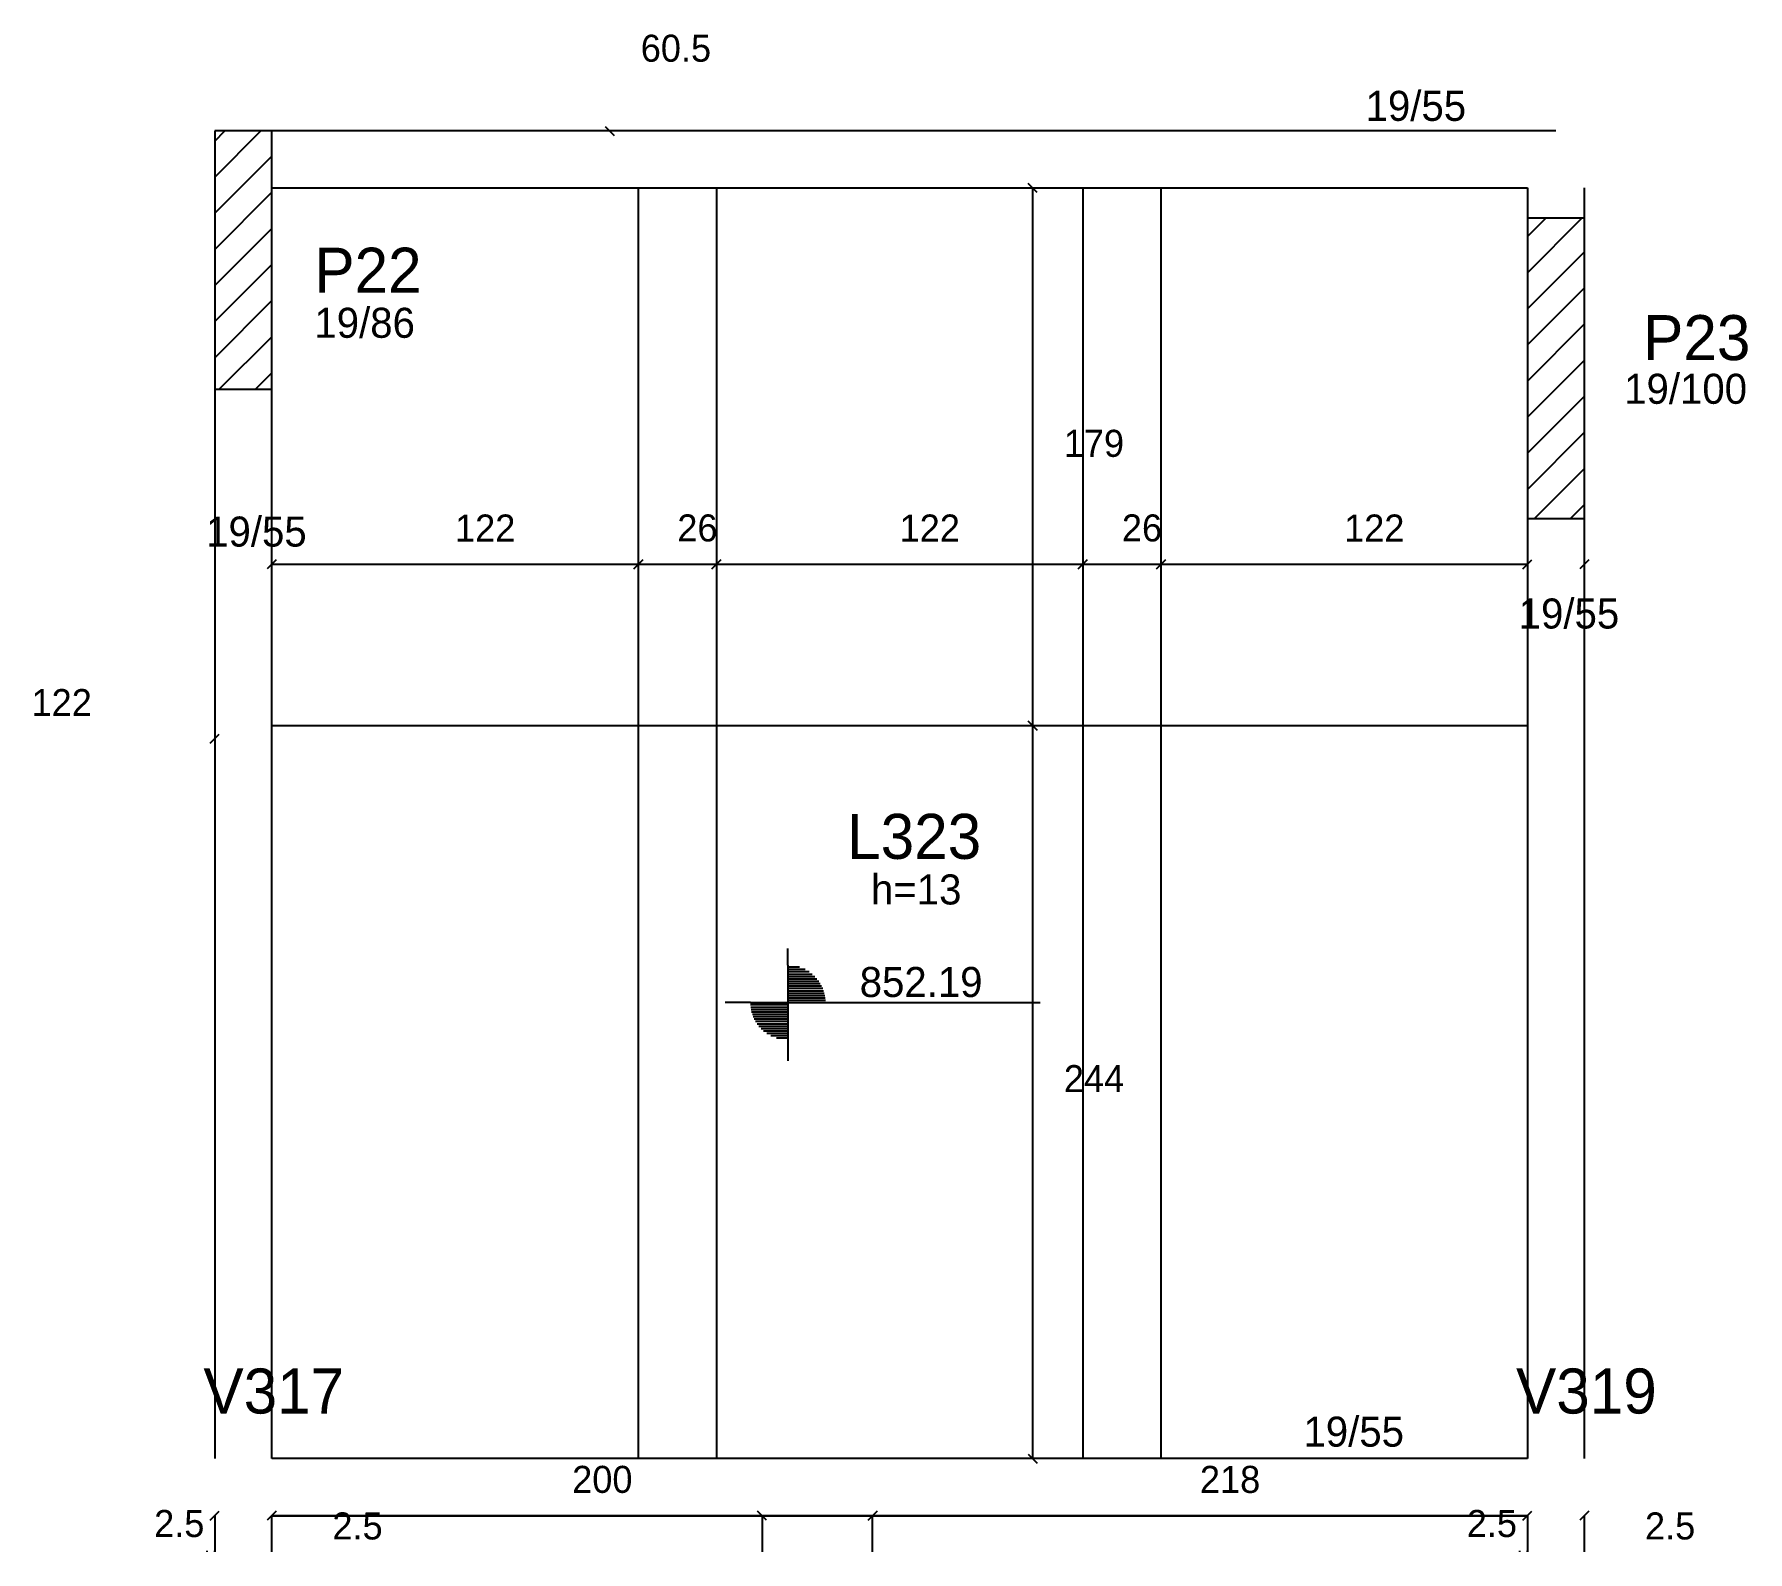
# Model space of a CAD drawing. Header units: metres. Extents: x 4399 to 4969, y 1637 to 2142.
import ezdxf

# ---------------------------------------------------------------- set-up
doc = ezdxf.new("R2010")
doc.units = ezdxf.units.M

msp = doc.modelspace()

# ---------------------------------------------------------------- linework, layer by layer
at = {"layer": '3', "color": 3}
for p, q in [((4459.07, 2106.58), (4462.43, 2109.94)), ((4459.07, 2094.55), (4474.45, 2109.94)), ((4459.07, 2082.53), (4478.07, 2101.53)), ((4459.07, 2070.51), (4478.07, 2089.51)), ((4459.07, 2058.49), (4478.07, 2077.49)), ((4896.07, 2074.76), (4902.24, 2080.94)), ((4896.07, 2062.74), (4914.26, 2080.94)), ((4459.07, 2046.47), (4478.07, 2065.47)), ((4896.07, 2050.72), (4915.07, 2069.72)), ((4896.07, 2038.7), (4915.07, 2057.7)), ((4459.07, 2034.45), (4478.07, 2053.45)), ((4896.07, 2026.68), (4915.07, 2045.68)), ((4460.58, 2023.94), (4478.07, 2041.43)), ((4896.07, 2014.66), (4915.07, 2033.66)), ((4472.6, 2023.94), (4478.07, 2029.41)), ((4896.07, 2002.64), (4915.07, 2021.64)), ((4896.07, 1990.62), (4915.07, 2009.62)), ((4898.41, 1980.94), (4915.07, 1997.6)), ((4910.43, 1980.94), (4915.07, 1985.58)), ((4649.91, 1832.25), (4649.91, 1837.76)), ((4649.91, 1832.25), (4649.91, 1807.25)), ((4649.91, 1831.65), (4653.76, 1831.65)), ((4649.91, 1830.85), (4655.66, 1830.85)), ((4649.91, 1830.06), (4656.99, 1830.06)), ((4649.91, 1829.27), (4658.02, 1829.27)), ((4649.91, 1828.47), (4658.87, 1828.47)), ((4649.91, 1827.68), (4659.58, 1827.68)), ((4649.91, 1826.89), (4660.18, 1826.89)), ((4649.91, 1826.1), (4660.69, 1826.1)), ((4649.91, 1825.3), (4661.11, 1825.3)), ((4649.91, 1824.51), (4661.47, 1824.51)), ((4649.91, 1823.72), (4661.77, 1823.72)), ((4649.91, 1822.92), (4662, 1822.92)), ((4649.91, 1822.13), (4662.19, 1822.13)), ((4649.91, 1821.34), (4662.31, 1821.34)), ((4649.91, 1820.55), (4662.41, 1820.55)), ((4637.41, 1819.75), (4628.99, 1819.75)), ((4637.41, 1819.75), (4662.41, 1819.75)), ((4649.91, 1818.96), (4637.41, 1818.96)), ((4649.91, 1818.17), (4637.51, 1818.17)), ((4649.91, 1817.37), (4637.64, 1817.37)), ((4649.91, 1816.58), (4637.82, 1816.58)), ((4649.91, 1815.79), (4638.06, 1815.79)), ((4649.91, 1815), (4638.35, 1815)), ((4649.91, 1814.2), (4638.71, 1814.2)), ((4662.41, 1819.75), (4733.84, 1819.75)), ((4649.91, 1813.41), (4639.14, 1813.41)), ((4649.91, 1812.62), (4639.65, 1812.62)), ((4649.91, 1811.82), (4640.25, 1811.82)), ((4649.91, 1811.03), (4640.96, 1811.03)), ((4649.91, 1810.24), (4641.81, 1810.24)), ((4649.91, 1809.45), (4642.84, 1809.45)), ((4649.91, 1808.65), (4644.17, 1808.65)), ((4649.91, 1807.86), (4646.06, 1807.86)), ((4649.91, 1807.25), (4649.91, 1800.38))]:
    msp.add_line(p, q, dxfattribs=at)
for points in [[(4905.57, 2109.94), (4478.07, 2109.94)], [(4478.07, 2090.94), (4896.07, 2090.94)], [(4896.07, 2090.94), (4896.07, 2080.94)], [(4915.07, 2080.94), (4915.07, 2090.94)], [(4459.07, 2023.94), (4459.07, 1667.94)], [(4478.07, 1667.94), (4478.07, 2023.94)], [(4896.07, 1980.94), (4896.07, 1667.94)], [(4915.07, 1667.94), (4915.07, 1980.94)], [(4896.07, 1667.94), (4478.07, 1667.94)], [(4459.07, 1648.94), (4459.07, 1636.94)], [(4478.07, 1636.94), (4478.07, 1648.94)], [(4478.07, 1648.94), (4896.07, 1648.94)], [(4896.07, 1648.94), (4896.07, 1636.94)], [(4915.07, 1636.94), (4915.07, 1648.94)]]:
    msp.add_lwpolyline(points, dxfattribs=at)
at = {"layer": '7', "color": 7}
for points in [[(4459.07, 2109.94), (4459.07, 2023.94)], [(4478.07, 2109.94), (4459.07, 2109.94)], [(4478.07, 2023.94), (4478.07, 2109.94)], [(4896.07, 2080.94), (4896.07, 1980.94)], [(4915.07, 2080.94), (4896.07, 2080.94)], [(4915.07, 1980.94), (4915.07, 2080.94)], [(4459.07, 2023.94), (4478.07, 2023.94)], [(4896.07, 1980.94), (4915.07, 1980.94)]]:
    msp.add_lwpolyline(points, dxfattribs=at)
at = {"layer": 'Painéis'}
for p, q in [((4589, 2111.44), (4592, 2108.44)), ((4732.83, 2089.44), (4729.83, 2092.44)), ((4479.57, 1967.19), (4476.57, 1964.19)), ((4601.58, 1967.19), (4598.58, 1964.19)), ((4598.58, 1964.19), (4601.58, 1967.19)), ((4627.58, 1967.19), (4624.58, 1964.19)), ((4624.58, 1964.19), (4627.58, 1967.19)), ((4749.58, 1967.19), (4746.58, 1964.19)), ((4746.58, 1964.19), (4749.58, 1967.19)), ((4775.58, 1967.19), (4772.58, 1964.19)), ((4772.58, 1964.19), (4775.58, 1967.19)), ((4894.57, 1964.19), (4897.57, 1967.19)), ((4916.57, 1967.19), (4913.57, 1964.19)), ((4732.83, 1910.44), (4729.83, 1913.44)), ((4729.83, 1913.44), (4732.83, 1910.44)), ((4457.57, 1906.08), (4460.57, 1909.08)), ((4729.83, 1669.44), (4732.83, 1666.44)), ((4457.57, 1647.44), (4460.57, 1650.44)), ((4479.57, 1650.44), (4476.57, 1647.44)), ((4642.78, 1647.44), (4639.78, 1650.44)), ((4676.57, 1647.44), (4679.57, 1650.44)), ((4679.57, 1650.44), (4676.57, 1647.44)), ((4894.57, 1647.44), (4897.57, 1650.44)), ((4916.57, 1650.44), (4913.57, 1647.44))]:
    msp.add_line(p, q, dxfattribs=at)
at = {"layer": 'Painéis', "color": 200}
for p, q in [((4600.08, 2090.94), (4600.08, 1667.94)), ((4626.08, 2090.94), (4626.08, 1667.94)), ((4748.08, 2090.94), (4748.08, 1667.94)), ((4774.08, 2090.94), (4774.08, 1667.94)), ((4895.98, 1911.94), (4477.98, 1911.94)), ((4678.07, 1636.94), (4678.07, 1648.94))]:
    msp.add_line(p, q, dxfattribs=at)
at = {"layer": 'Painéis', "color": 4}
for p, q in [((4731.33, 2090.94), (4731.33, 1911.94)), ((4478.07, 1965.69), (4600.08, 1965.69)), ((4600.08, 1965.69), (4626.08, 1965.69)), ((4626.08, 1965.69), (4748.08, 1965.69)), ((4748.08, 1965.69), (4774.08, 1965.69)), ((4774.08, 1965.69), (4896.07, 1965.69)), ((4731.33, 1911.94), (4731.33, 1667.94)), ((4678.07, 1648.94), (4478.07, 1648.94)), ((4639.04, 1648.94), (4638.28, 1648.94)), ((4641.28, 1648.94), (4641.28, 1636.94)), ((4896.07, 1648.94), (4678.07, 1648.94)), ((4456.57, 1636.94), (4456.57, 1637.24)), ((4459.07, 1636.94), (4459.07, 1637.24)), ((4893.57, 1636.94), (4893.57, 1637.24)), ((4896.07, 1636.94), (4896.07, 1637.24))]:
    msp.add_line(p, q, dxfattribs=at)

# ---------------------------------------------------------------- texts
at = {"layer": '3', "color": 3}
for s, p in [('19/55', (4842.23, 2113.29)), ('19/86', (4492.25, 2041.07)), ('19/100', (4928.31, 2019.1)), ('19/55', (4456.22, 1971.56)), ('19/55', (4893.2, 1944.28)), ('h=13', (4677.55, 1852.42)), ('852.19', (4673.79, 1821.61)), ('19/55', (4821.54, 1671.92))]:
    msp.add_text(s, height=10, dxfattribs=at).set_placement(p)
at = {"layer": '4', "color": 4}
for s, p in [('P22', (4492.25, 2056.07)), ('P23', (4934.64, 2033.63)), ('L323', (4669.63, 1867.59)), ('V317', (4455.32, 1682.94)), ('V319', (4892.32, 1682.94))]:
    msp.add_text(s, height=15, dxfattribs=at).set_placement(p)
at = {"layer": 'Painéis', "color": 240}
for s, p in [('60.5', (4600.9, 2132.98)), ('179', (4741.73, 2001.44)), ('122', (4539.07, 1973.24)), ('26', (4613.08, 1973.28)), ('122', (4687.08, 1973.24)), ('26', (4761.08, 1973.28)), ('122', (4835.07, 1973.24)), ('122', (4398.07, 1915.13)), ('244', (4741.76, 1789.94)), ('200', (4578.07, 1656.53)), ('218', (4787.07, 1656.52)), ('2.5', (4438.89, 1641.84)), ('2.5', (4498.24, 1641.02)), ('2.5', (4875.89, 1641.84)), ('2.5', (4935.24, 1641.02))]:
    msp.add_text(s, height=9, dxfattribs=at).set_placement(p)

doc.saveas('drawing.dxf')
